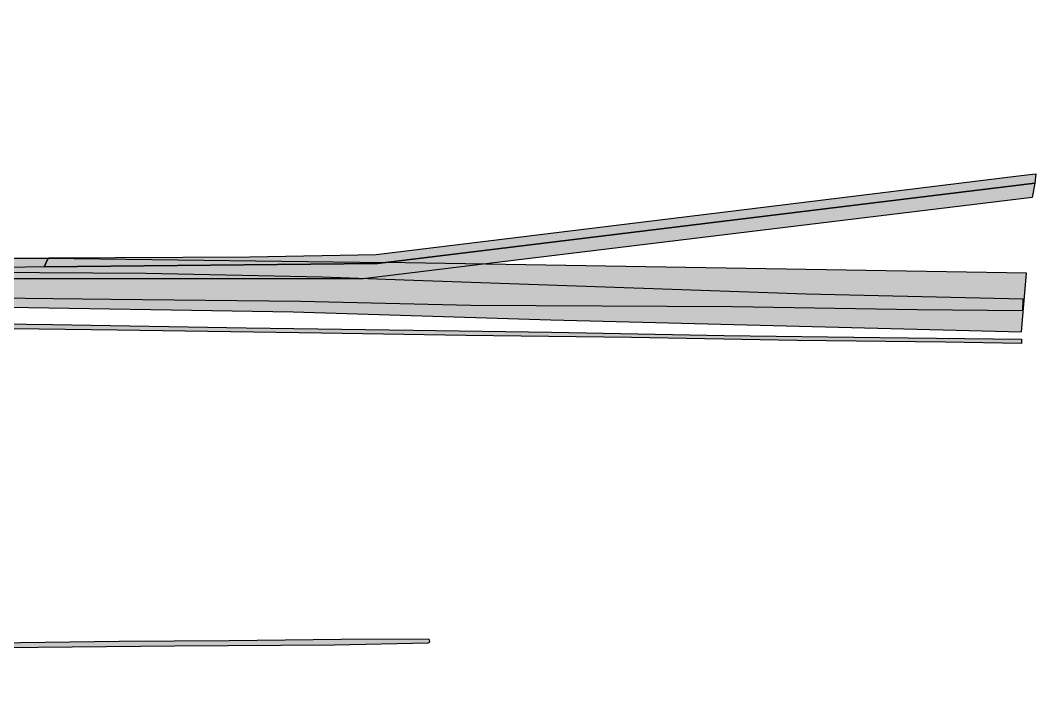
# Model space of a CAD drawing. Header units: millimetres. Extents: x 2242516 to 2245449, y 376482 to 383637.
# Drawn here: x 2244419 to 2245449, y 380612 to 381305 of the extents above; entities that cross this region are included whole.
import ezdxf

# ---------------------------------------------------------------- set-up
doc = ezdxf.new("R2010")
doc.units = ezdxf.units.MM
doc.layers.add('ограничения_инфраструктурные ограничения', color=121, linetype='Continuous', transparency=0.9)

msp = doc.modelspace()

# ---------------------------------------------------------------- hatches: boundary and pattern name
at = {"layer": 'ограничения_инфраструктурные ограничения', "transparency": 33554559}
h = msp.add_hatch(color=256, dxfattribs=at)
h.dxf.hatch_style = 1
edge = h.paths.add_edge_path()
edge.add_line((2242805.705753865, 381302.0840797525), (2242851.716988374, 381206.9663695648))
edge.add_line((2242851.716988374, 381206.9663695648), (2242896.896414797, 381113.5682324606))
edge.add_line((2242896.896414797, 381113.5682324606), (2242935.26661367, 381034.2466168778))
edge.add_line((2242935.26661367, 381034.2466168778), (2242940.433214794, 381026.3076300202))
edge.add_line((2242940.433214794, 381026.3076300202), (2243010.174178686, 380962.7634390568))
edge.add_line((2243010.174178686, 380962.7634390568), (2243111.013123526, 380869.7726824369))
edge.add_line((2243111.013123526, 380869.7726824369), (2243218.780924858, 380761.3346164114))
edge.add_line((2243218.780924858, 380761.3346164114), (2243281.050632578, 380698.7383919343))
edge.add_line((2243281.050632578, 380698.7383919343), (2243355.062523421, 380663.0838611341))
edge.add_line((2243355.062523421, 380663.0838611341), (2243423.705684048, 380630.1994638388))
edge.add_line((2243423.705684048, 380630.1994638388), (2243461.726019535, 380611.9970277558))
edge.add_line((2243461.726019535, 380611.9970277558), (2243497.090649834, 380617.2809105185))
edge.add_line((2243497.090649834, 380617.2809105185), (2243527.713474973, 380623.1312481715))
edge.add_line((2243527.713474973, 380623.1312481715), (2243672.871490953, 380650.8629614495))
edge.add_line((2243672.871490953, 380650.8629614495), (2243688.211936009, 380653.748346359))
edge.add_line((2243688.211936009, 380653.748346359), (2243733.27884754, 380655.987534086))
edge.add_line((2243733.27884754, 380655.987534086), (2243890.017640377, 380663.2267430393))
edge.add_line((2243890.017640377, 380663.2267430393), (2244091.943801962, 380665.1412760232))
edge.add_line((2244091.943801962, 380665.1412760232), (2244189.900671021, 380665.1412760232))
edge.add_line((2244189.900671021, 380665.1412760232), (2244226.090535914, 380667.1166817715))
edge.add_line((2244226.090535914, 380667.1166817715), (2244367.035402901, 380668.696837279))
edge.add_line((2244367.035402901, 380668.696837279), (2244575.160320207, 380670.7969476486))
edge.add_line((2244575.160320207, 380670.7969476486), (2244737.737694846, 380671.8419301031))
edge.add_line((2244737.737694846, 380671.8419301031), (2244832.810434877, 380673.6220357324))
edge.add_arc((2244832.414459867, 380675.521561889), 1.940359716176574, 281.7752381845717, 438.2247618154284)
edge.add_line((2244832.810434877, 380677.4210880456), (2244744.471492778, 380677.0533150943))
edge.add_line((2244744.471492778, 380677.0533150943), (2244630.696229996, 380675.8954643894))
edge.add_line((2244630.696229996, 380675.8954643894), (2244519.142581554, 380675.0377502308))
edge.add_line((2244519.142581554, 380675.0377502308), (2244293.028816281, 380671.8520755638))
edge.add_line((2244293.028816281, 380671.8520755638), (2244185.371377029, 380670.770527178))
edge.add_line((2244185.371377029, 380670.770527178), (2244082.889662683, 380669.5784355431))
edge.add_line((2244082.889662683, 380669.5784355431), (2243984.064098614, 380668.6539304347))
edge.add_line((2243984.064098614, 380668.6539304347), (2243843.195715115, 380665.4948876022))
edge.add_line((2243843.195715115, 380665.4948876022), (2243768.991161168, 380660.9002620773))
edge.add_line((2243768.991161168, 380660.9002620773), (2243728.277306507, 380660.2606753242))
edge.add_line((2243728.277306507, 380660.2606753242), (2243686.159714629, 380658.0707353544))
edge.add_line((2243686.159714629, 380658.0707353544), (2243546.105443964, 380631.6874647448))
edge.add_line((2243546.105443964, 380631.6874647448), (2243467.880117113, 380616.3143440209))
edge.add_line((2243467.880117113, 380616.3143440209), (2243462.993729073, 380616.3143440209))
edge.add_line((2243462.993729073, 380616.3143440209), (2243427.61267279, 380632.6007675736))
edge.add_line((2243427.61267279, 380632.6007675736), (2243347.126719888, 380671.6292981554))
edge.add_line((2243347.126719888, 380671.6292981554), (2243299.747508897, 380694.2397255588))
edge.add_line((2243299.747508897, 380694.2397255588), (2243282.773626754, 380702.3400447055))
edge.add_line((2243282.773626754, 380702.3400447055), (2243227.395497961, 380758.1201962724))
edge.add_line((2243227.395497961, 380758.1201962724), (2243185.151973538, 380801.1946520449))
edge.add_line((2243185.151973538, 380801.1946520449), (2243136.645016081, 380849.1573176119))
edge.add_line((2243136.645016081, 380849.1573176119), (2243086.763237982, 380897.3307128527))
edge.add_line((2243086.763237982, 380897.3307128527), (2242993.757092067, 380983.143767375))
edge.add_line((2242993.757092067, 380983.143767375), (2242942.907207534, 381029.0974203552))
edge.add_line((2242942.907207534, 381029.0974203552), (2242922.703076076, 381069.7348519166))
edge.add_line((2242922.703076076, 381069.7348519166), (2242882.031453948, 381151.5394206578))
edge.add_line((2242882.031453948, 381151.5394206578), (2242834.823034906, 381249.7637274413))
edge.add_line((2242834.823034906, 381249.7637274413), (2242808.816595695, 381303.6483829777))
edge.add_arc((2242807.070732697, 381303.2449528223), 1.791868716355524, 13.01140066723249, 220.3801550060291)
h = msp.add_hatch(color=256, dxfattribs=at)
h.dxf.hatch_style = 1
h.paths.add_polyline_path([(2244447.24, 381064.03), (2244651.81, 381065.31), (2244780.01, 381067.47), (2244904.69, 381082.74), (2245178.51, 381116.27), (2245307.93, 381132.13), (2245434.53, 381147.65), (2245449.25, 381149.44), (2245448.45, 381139.72), (2244781.19, 381058.3), (2244443, 381055.1)])
h = msp.add_hatch(color=256, dxfattribs=at)
h.dxf.hatch_style = 1
h.paths.add_polyline_path([(2245445.691959995, 381125.2742743697), (2244883.019192721, 381057.0703578418), (2244766.888836259, 381042.9937122334), (2244640.947412862, 381042.9937122334), (2244421.605259504, 381042.9937122334), (2244276.390321085, 381042.9937122334), (2244172.451142864, 381045.5645599272), (2244073.165480139, 381047.5970338919), (2243907.18210927, 381049.2351030711), (2243793.140266456, 381051.3956634776), (2243623.608883037, 381053.9859264183), (2243526.341905307, 381057.687328672), (2243460.721810157, 381057.687328672), (2243423.706026256, 381059.7217049107), (2243356.889400832, 381056.0579254072), (2243351.778011032, 381072.0416760485), (2243404.226520239, 381075.6092850389), (2243459.29, 381077), (2243468.49, 381068.68), (2243764.918679094, 381063.6344479779), (2243764.000245995, 381072.9399967223), (2243864.95, 381071.59), (2243866.19, 381061.67), (2244097.04, 381057.91), (2244093.39, 381068.41), (2244159.122627952, 381067.339956839), (2244164.99, 381061.79), (2244161.3, 381056.81), (2244384.57, 381053.86), (2244393.842101584, 381063.699971259), (2244447.14, 381063.83), (2244443, 381055.1), (2244781.19, 381058.3), (2245448.45, 381139.72)])
h = msp.add_hatch(color=256, dxfattribs=at)
h.dxf.hatch_style = 1
h.paths.add_polyline_path([(2242754.996174613, 381065.4363470266), (2242856.084760189, 381132.2368081545), (2242951.593644316, 381099.244615339), (2243036.750736427, 381069.7739542131), (2243120.930401427, 381040.6415552616), (2243147.128107128, 381031.5752087264), (2243195.378517427, 381030.1521255429), (2243284.093888327, 381026.4898255857), (2243365.543670063, 381024.189131003), (2243429.716396474, 381022.5576141005), (2243570.863679493, 381017.949249931), (2243716.45795548, 381012.8260036297), (2243779.83055252, 381010.5960160757), (2243899.987606981, 381006.3678678146), (2244023.420414136, 381002.9701112651), (2244172.192091408, 381000.3517369435), (2244318.639834148, 380998.2512038464), (2244451.438439681, 380996.5926323819), (2244648.134978601, 380993.193691676), (2244817.319534211, 380990.9162471076), (2244957.782230126, 380988.7738639849), (2245133.213621682, 380985.3865482861), (2245291.193431833, 380983.2731219993), (2245434.915145641, 380981.6301914535), (2245434.915145641, 380977.3817797758), (2245357.302542216, 380978.6079009769), (2245206.911878893, 380980.2214519593), (2245039.214045941, 380983.2483924387), (2244870.984592861, 380985.3618187256), (2244724.303464264, 380987.6646269459), (2244517.198840111, 380990.8729175357), (2244279.132604898, 380993.9469921347), (2243923.644538449, 381001.5932876995), (2243760.776115906, 381006.5776680071), (2243592.727006441, 381012.8872991216), (2243430.575851867, 381017.6639088482), (2243319.281597089, 381021.1264700473), (2243197.120698358, 381025.2611680194), (2243148.551116837, 381026.6255211228), (2243093.957647882, 381045.25427792), (2242965.165100307, 381090.3307712752), (2242857.8603064, 381128.5411127225), (2242842.499102567, 381119.5431458801), (2242782.47513485, 381079.9304058517), (2242756.556129783, 381062.5903339301)])
h = msp.add_hatch(color=256, dxfattribs=at)
h.dxf.hatch_style = 1
h.paths.add_polyline_path([(2245439.859709041, 381048.7020436557), (2244789.23, 381059.28), (2244781.19, 381058.3), (2244443, 381055.1), (2244384.57, 381053.86), (2244161.3, 381056.81), (2244097.04, 381057.91), (2243866.19, 381061.67), (2243765.18, 381063.63), (2243471.80277158, 381068.6236128738), (2243429.716396474, 381022.5576141005), (2243574.529411595, 381020.8531766991), (2243701.868430688, 381020.7715902858), (2243814.860037148, 381019.8986579361), (2244015.855050763, 381017.4189382445), (2244364.668863473, 381014.8946207984), (2244695.714381272, 381009.5352811716), (2244957.163689164, 381001.1919079096), (2245434.938073577, 380989.0917550876)])
h = msp.add_hatch(color=256, dxfattribs=at)
h.dxf.hatch_style = 1
h.paths.add_polyline_path([(2245436.358750091, 381010.7512569119), (2245436.697536012, 381022.2393002703), (2245216.404215517, 381027.2315010373), (2244808.194386772, 381041.4239437697), (2244724.969914346, 381044.58679115), (2244546.156138911, 381048.4336116741), (2244384.182419185, 381049.4544986592), (2244276.92946979, 381050.6301039205), (2244196.234256696, 381051.7587864259), (2244141.017455868, 381051.7587864259), (2243987.320549948, 381052.6777960764), (2243839.907780646, 381055.6138501369), (2243741.850473538, 381055.6138501369), (2243579.176082931, 381057.2779170591), (2243545.965823099, 381058.5198905426), (2243504.627096631, 381059.3640774203), (2243421.613595436, 381059.0753545172), (2243366.803851025, 381055.9308957844), (2243290.60661989, 381049.7846488603), (2243149.238099398, 381043.3145926481), (2242890.766172215, 381029.9859936235), (2242892.307990362, 381012.7923967911), (2243054.645990504, 381019.8164374315), (2243129.363343141, 381022.9450438819), (2243368.449187092, 381032.8675158325), (2243448.442360473, 381036.354172501), (2243526.307342299, 381036.354172501), (2243579.068287411, 381035.0678126268), (2243714.215637556, 381033.0850091468), (2243839.296254949, 381031.5839036874), (2244002.406276341, 381031.5839036874), (2244180.438106494, 381026.6056529289), (2244365.032972785, 381023.9185853838), (2244510.587552644, 381022.1268547474), (2244702.992461029, 381020.1973149361), (2244875.955335173, 381016.1611124786), (2245141.483933536, 381014.6532433787), (2245328.919126233, 381011.8628189524)])

# ---------------------------------------------------------------- linework, layer by layer
at = {"layer": 'ограничения_инфраструктурные ограничения'}
for points in [[(2244447.24, 381064.03), (2244651.81, 381065.31), (2244780.01, 381067.47), (2244904.69, 381082.74), (2245178.51, 381116.27), (2245307.93, 381132.13), (2245434.53, 381147.65), (2245449.25, 381149.44), (2245448.45, 381139.72), (2244781.19, 381058.3), (2244443, 381055.1)], [(2245439.859709041, 381048.7020436557), (2244789.23, 381059.28), (2244781.19, 381058.3), (2244443, 381055.1), (2244384.57, 381053.86), (2244161.3, 381056.81), (2244097.04, 381057.91), (2243866.19, 381061.67), (2243765.18, 381063.63), (2243471.80277158, 381068.6236128738), (2243429.716396474, 381022.5576141005), (2243574.529411595, 381020.8531766991), (2243701.868430688, 381020.7715902858), (2243814.860037148, 381019.8986579361), (2244015.855050763, 381017.4189382445), (2244364.668863473, 381014.8946207984), (2244695.714381272, 381009.5352811716), (2244957.163689164, 381001.1919079096), (2245434.938073577, 380989.0917550876)], [(2244447.14, 381063.83), (2244789.23, 381059.28), (2244781.19, 381058.3), (2244443, 381055.1)]]:
    msp.add_lwpolyline(points, close=True, dxfattribs=at)
for points in [[(2244393.842101584, 381063.699971259), (2244447.14, 381063.83), (2244443, 381055.1), (2244781.19, 381058.3), (2245448.45, 381139.72), (2245445.691959995, 381125.2742743697), (2244883.019192721, 381057.0703578418), (2244766.888836259, 381042.9937122334), (2244640.947412862, 381042.9937122334), (2244421.605259504, 381042.9937122334), (2244276.390321085, 381042.9937122334)], [(2244365.032972785, 381023.9185853838), (2244510.587552644, 381022.1268547474), (2244702.992461029, 381020.1973149361), (2244875.955335173, 381016.1611124786), (2245141.483933536, 381014.6532433787), (2245328.919126233, 381011.8628189524), (2245436.358750091, 381010.7512569119), (2245436.697536012, 381022.2393002703), (2245216.404215517, 381027.2315010373), (2244808.194386772, 381041.4239437697), (2244724.969914346, 381044.58679115), (2244546.156138911, 381048.4336116741), (2244384.182419185, 381049.4544986592)], [(2244318.639834148, 380998.2512038464), (2244451.438439681, 380996.5926323819), (2244648.134978601, 380993.193691676), (2244817.319534211, 380990.9162471076), (2244957.782230126, 380988.7738639849), (2245133.213621682, 380985.3865482861), (2245291.193431833, 380983.2731219993), (2245434.915145641, 380981.6301914535), (2245434.915145641, 380977.3817797758), (2245357.302542216, 380978.6079009769), (2245206.911878893, 380980.2214519593), (2245039.214045941, 380983.2483924387), (2244870.984592861, 380985.3618187256), (2244724.303464264, 380987.6646269459), (2244517.198840111, 380990.8729175357), (2244279.132604898, 380993.9469921347)]]:
    msp.add_lwpolyline(points, dxfattribs=at)
msp.add_lwpolyline([(2244367.035402901, 380668.696837279), (2244575.160320207, 380670.7969476486), (2244737.737694846, 380671.8419301031), (2244832.810434877, 380673.6220357324, 0.8130368201592909), (2244832.810434877, 380677.4210880456), (2244744.471492778, 380677.0533150943), (2244630.696229996, 380675.8954643894), (2244519.142581554, 380675.0377502308), (2244293.028816281, 380671.8520755638)], format="xyb", dxfattribs=at)

doc.saveas('drawing.dxf')
